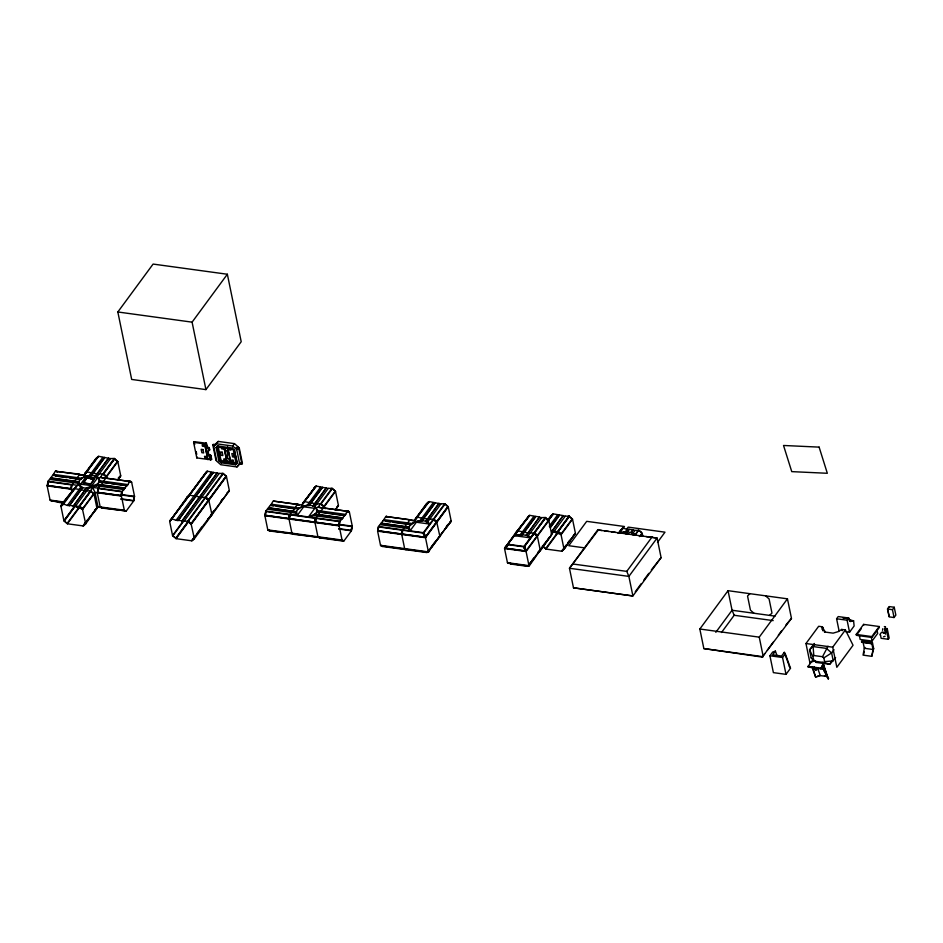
<?xml version="1.0" encoding="UTF-8"?>
<svg xmlns="http://www.w3.org/2000/svg" width="943" height="943" viewBox="0 0 943 943"><rect width="100%" height="100%" fill="white"/><g stroke="black" fill="none" stroke-linecap="round" stroke-linejoin="round"><path stroke-width="1.41" d="M822.826 630.784L822.98 628.003M852.46 620.753C846.225 622.321 856.715 620.411 849.832 620.388M52.018 500.839L50.062 500.061L47.15 485.893L48.01 481.284L52.702 475.331L80.556 479.138C85.306 475.637 91.695 474.482 97.282 476.557L100.111 480.765L127.953 484.584L129.674 481.39L131.631 482.168L134.543 496.336L133.682 500.957L126.279 511.012L96.952 506.992M47.421 485.468L48.128 481.673L71.692 484.938L70.984 488.745L47.421 485.468L70.984 488.745M47.598 485.539L48.128 481.673M52.148 501.228C47.327 499.059 61.495 503.739 63.157 502.737M55.955 471.335L79.424 474.14L80.968 475.189M70.819 488.674L71.692 484.938M97.553 492.329L98.249 488.533L121.824 491.81L121.117 495.605L97.553 492.329L121.117 495.605M97.718 492.399L98.249 488.533M106.087 478.207L131.171 481.649L125.584 481.295M102.268 508.1L100.724 507.051L102.268 508.1L125.737 510.894M120.94 495.535L121.824 491.81M97.954 506.627L95.043 492.458L91.766 485.692L80.627 484.16L77.338 485.303L73.507 489.511L60.989 506.509L63.9 520.677L67.424 523.789L83.019 525.923L97.954 506.627L124.323 510.234L121.411 496.065L122.272 491.456L126.963 485.504L99.121 481.684L96.41 485.798L88.465 488.533L75.24 506.497L73.295 506.226L86.45 487.932L97.27 484.207L125.113 488.014M129.545 481.001L131.089 482.05M133.564 500.568L134.095 496.69L133.564 500.568L121.01 498.8M269.757 530.661L267.8 529.883L264.889 515.715L265.749 511.106L270.441 505.153L298.294 508.961C303.057 505.46 309.434 504.305 315.021 506.379L317.85 510.587L345.692 514.406L347.413 511.212M265.16 515.291L265.867 511.495L289.43 514.76L288.723 518.567L265.16 515.291L288.723 518.567M265.337 515.361L265.867 511.495M269.887 531.05L268.342 530.001L269.887 531.05L293.356 533.856M273.694 501.157L298.778 504.599L295.949 504.635M288.558 518.497L289.43 514.76M289.301 518.591L289.996 514.795L315.422 518.32L314.714 522.127L289.301 518.591L314.714 522.127M289.466 518.662L289.996 514.795M297.163 503.951L298.707 505.012M292.401 533.714L294.098 533.95M314.549 522.057L315.422 518.32M315.292 522.151L315.988 518.355L339.563 521.632L338.855 525.428L315.292 522.151L338.855 525.428M315.457 522.222L315.988 518.355M323.826 508.029L348.91 511.46L346.081 511.495M293.898 533.974L291.729 533.208L294.016 534.363L319.347 537.416M320.007 537.923L318.463 536.873L320.007 537.923L343.405 541.129L341.861 540.068L343.405 541.129M325.441 508.666L323.897 507.617M338.678 525.357L339.563 521.632M347.283 510.823L349.37 511.99L352.281 526.159L351.421 530.779L344.018 540.834L342.061 540.056L339.15 525.888L340.01 521.267L344.702 515.326L316.86 511.507L314.149 515.621L308.444 516.953L314.797 508.324L318.074 507.193L332.007 488.274L335.531 491.374L338.443 505.542L335.166 509.986M351.303 530.39L351.833 526.512L351.303 530.39L338.749 528.622M382.481 546.103L380.524 545.325L377.613 531.157L378.473 526.536L383.164 520.595L411.007 524.402C415.769 520.89 422.158 519.746 427.745 521.809L429.737 524.072L416.37 522.233L415.203 520.501L385.876 516.481L383.164 520.595M377.884 530.732L378.591 526.925L402.154 530.202L401.447 533.997L377.884 530.732L401.447 533.997M378.06 530.803L378.591 526.925M382.61 546.492L381.066 545.443L382.61 546.492L405.997 549.698L404.453 548.649L405.997 549.698M386.418 516.599L411.502 520.041M401.27 533.927L402.154 530.202M402.189 534.103L402.72 530.237L422.947 533.007L424.869 537.204L402.013 534.033L424.869 537.204M405.195 548.743L406.739 549.804L426.967 552.574L427.874 551.855M528.434 565.623L527.538 566.342L512.32 564.256L508.336 562.877M512.32 564.256L508.1 562.523M527.538 566.342L529.424 565.67L539.879 550.771M863.682 654.265L864.189 651.519M863.128 642.501L864.318 648.277L863.045 655.126L871.756 656.328L873.029 649.468L871.851 643.704L872.487 642.831L862.15 640.992L861.513 641.865L863.128 642.501L871.851 643.704L861.513 641.865M872.487 642.831L873.666 648.595L871.756 656.328M882.507 630.348L882.825 628.663M228.984 458.404L227.322 458.439L227.216 450.884L225.731 450.683L225.2 448.09M824.748 672.618L825.113 671.746M232.379 448.078L217.833 445.968L216.124 447.583L218.8 460.632L221.287 462.824L221.817 461.716L235.561 463.602L236.917 462.318L234.347 449.823M814.304 643.468L809.542 649.927L811.18 657.872L813.668 660.135L812.901 656.387L813.797 655.526L822.52 656.717L828.025 646.226M815.447 660.642L810.803 662.245L807.915 667.019L822.567 669.129L822.013 666.088M823.793 670.273L824.135 671.086M823.899 670.237L824.406 671.275M52.702 475.331L55.413 471.217L84.74 475.237L85.919 476.981L98.697 478.148L100.335 477.37L114.268 458.451L117.792 461.551L120.704 475.72L118.24 479.056M50.851 477.842L78.705 481.661L77.845 483.252L80.674 487.46L82.619 487.731L79.365 484.678L78.705 481.661C81.074 477.087 86.556 475.52 91.365 475.413L104.59 457.449L108.563 458.322L95.337 476.286L97.282 476.557L110.508 458.593L114.268 458.451M105.533 478.089L102.893 482.533L108.575 483.311M273.352 505.872L270.511 505.483L273.152 501.039L302.479 505.059L303.658 506.804L314.797 508.324M332.007 488.274L328.247 488.415L315.021 506.379L313.076 506.108L326.302 488.144L322.329 487.272L309.104 505.236C303.611 505.2 297.646 507.605 295.583 513.075L297.304 515.42L303.658 506.804M323.272 507.912L315.87 517.966L315.009 522.587L317.921 536.744M410.005 519.782L402.602 529.848L401.742 534.457L404.653 548.626M429.053 550.017L427.415 552.256L451.167 520.984L448.255 506.815L444.731 503.703L440.97 503.845L427.745 521.809L425.8 521.55L439.014 503.586L435.053 502.713L421.827 520.677C416.334 520.642 410.37 523.047 408.307 528.516L410.028 530.862L416.37 522.233M117.84 311.98L153.096 264.075L227.357 274.248L241.208 341.708L205.939 389.612L131.678 379.44L117.84 311.98L192.089 322.152L227.357 274.248M48.01 481.284L77.338 485.303L63.405 504.222L61.071 505.802C59.515 505.813 81.64 480.093 72.493 490.985L74.874 488.651L86.709 490.926L90.469 490.784L93.994 493.896L96.893 508.065L94.477 510.352M84.87 473.457L87.18 471.842L84.87 473.457L95.986 458.369L98.284 456.754M78.705 481.661L77.845 483.252L49.991 479.445M69.806 477.995L80.627 479.48L81.546 478.219L53.704 474.412M71.868 492.034L71.279 489.205L72.139 484.584L79.542 474.529L83.738 475.614L95.443 459.712M61.071 505.802L74.167 488.816M86.862 471.571L97.978 456.483M104.59 457.449L98.673 456.318L83.738 475.614M80.627 484.16L85.919 476.981M83.29 482.887L86.815 478.089L94.241 479.115L90.787 484.242L83.29 482.887L90.717 483.9L94.241 479.115M83.361 483.217L86.815 478.089M63.063 503.916L67.448 505.424L80.674 487.46L88.465 488.533L86.52 488.262L73.295 506.226M102.716 457.52L89.491 475.484L91.436 475.755L104.661 457.791M67.448 505.424L69.393 505.696L82.548 487.39M69.393 505.696L82.619 487.731M95.337 476.286L108.492 457.98M63.9 520.677L74.544 506.226M64.395 520.713L75.499 505.625L78.399 508.183L67.083 523.471L64.171 520.913L75.287 505.825L78.399 508.183M91.766 485.692L97.058 478.502M75.24 506.497L79 506.356L92.933 487.437L122.272 491.456M79.495 506.391L90.811 491.103L79.495 506.391L82.607 508.749L79.707 506.191M103.294 474.058L114.622 458.758L103.294 474.058L106.406 476.404L103.506 473.846M67.424 523.789L78.882 508.218L83.137 508.796M97.27 484.207L96.41 485.798L124.252 489.606M99.18 482.026L100.111 480.765L99.18 482.026L101.655 482.368M82.395 508.949L93.711 493.661L90.599 491.303M106.194 476.616L117.521 461.316L114.398 458.958M96.504 508.501L85.707 523.872L82.524 509.468L95.043 492.458L121.411 496.065M117.792 461.551L105.274 478.561L100.335 477.37L131.171 481.649M83.019 525.923L87.687 519.676M83.408 525.475L90.552 516.469M92.261 514.147L96.823 508.772M118.064 479.916L120.315 476.168M111.415 483.7L127.034 485.834L127.953 484.584M193.61 442.373L204.702 443.894L207.884 459.418L196.792 457.897L193.61 442.373L194.14 441.666L206.434 443.21L207.236 447.088L205.963 447.713L206.706 447.807L205.904 443.929L205.161 443.823L205.963 447.713M205.161 443.823L206.434 443.21M207.236 447.088L209.346 447.972L206.529 448.055L205.904 443.929M196.792 457.897L197.323 457.178M216.536 459.807L216.006 460.526L212.823 445.013L213.354 444.294L216.124 444.672M207.106 453.277L208.309 452.322L208.827 454.844L208.12 455.811L207.106 453.277L209.24 449.823L208.721 447.288L207.601 453.277L208.12 455.811L210.878 455.398L210.136 455.292L210.926 459.17L211.668 459.276L210.878 455.398M209.735 449.823L208.533 450.778L209.735 449.823L209.346 447.972M207.484 455.127L207.448 452.793M240.936 462.718L236.988 466.95L220.78 464.722L216.737 461.162L213.719 446.44L215.487 444.047L218.257 441.418L234.465 443.634L238.508 447.194L241.903 464.074L239.121 463.697M213.719 446.44L218.257 441.418M210.136 455.292L207.837 454.644M209.782 455.775L210.572 459.654L207.884 459.418M210.926 459.17L210.313 455.056M210.572 459.654L211.668 459.276M206.941 471.641L170.046 520.949L187.009 497.209L189.307 495.594L187.009 497.209M187.681 496.996L206.635 471.359M194.093 538.512L191.677 540.799L176.082 538.665L172.557 535.565L169.657 521.396L207.33 471.194L217.22 473.209L181.952 521.114L187.669 521.243L191.193 524.343L194.376 538.748L211.656 515.279L207.625 519.228M207.33 471.194L169.657 521.396M169.728 520.677L171.72 518.791L176.105 520.312L211.373 472.408M176.105 520.312L178.062 520.583L213.248 472.337M216.489 443.811L232.697 446.027L234.465 443.634M178.062 520.583L213.318 472.667M181.952 521.114L217.149 472.867M172.557 535.565L183.472 520.736M184.074 520.536L172.84 535.801L175.952 538.158L188.906 520.548M224.198 447.937L227.004 462.164L224.116 448.055M183.909 521.385L219.165 473.469L222.925 473.327L226.45 476.439L229.361 490.608L192.066 540.363M239.758 464.321L236.74 449.587L238.508 447.194M236.469 447.454L239.239 447.842L238.709 448.55L235.939 448.173M229.609 462.518L230.811 462.553L227.617 447.041M187.669 521.243L222.925 473.327M205.786 497.315L223.279 473.645L226.179 476.203L208.898 499.672L205.786 497.315L208.898 499.672M176.082 538.665L188.683 521.562M191.052 523.837L208.544 500.155L191.264 523.624L188.152 521.279L191.264 523.624M208.686 499.873L225.966 476.404M191.193 524.343L226.45 476.439M236.988 466.95L238.756 464.545M241.903 464.074L242.422 463.355L239.239 447.842M191.677 540.799L195.531 535.671M197.252 533.314L198.985 530.968M200.081 529.4L201.755 527.113M210.572 515.232L214.026 510.54M220.933 501.146L222.666 498.8M228.972 491.044L211.998 514.795L208.816 500.391L205.291 497.279L201.543 497.421L189.708 495.146L187.292 497.444M276.193 506.261L294.652 508.796L297.281 504.352L299.249 505.13M268.59 507.664L296.503 511.813L295.583 513.075L267.729 509.255M302.609 503.279L315.716 486.305L302.927 503.55M315.716 486.305L301.477 505.436L316.412 486.128L322.329 487.272M320.455 487.342L307.229 505.307L309.174 505.578L322.4 487.614M313.076 506.108L326.231 487.802M321.033 503.88L332.36 488.58L335.26 491.138L323.932 506.426L321.033 503.88L323.932 506.426M308.444 516.953L315.009 514.018L314.149 515.621L341.991 519.428M316.919 511.849L317.85 510.587L316.919 511.849L344.773 515.656L345.692 514.406M335.531 491.374L323.013 508.383L318.074 507.193L348.91 511.46M335.802 509.739L338.054 505.978M415.651 518.992L426.448 503.621L428.747 502.018M381.314 523.106L409.227 527.255L408.307 528.516L380.453 524.697M393.172 522.292L411.077 524.744L412.008 523.483L384.155 519.664M411.973 520.571L414.201 520.866L429.136 501.57L435.053 502.713M415.333 518.721L428.428 501.735M429.136 501.57L414.201 520.866M433.167 502.784L419.953 520.748L421.898 521.019L435.124 503.043M425.8 521.55L438.955 503.244M380.524 545.325L428.417 551.879L425.505 537.71L423.395 532.689L444.731 503.703M423.796 532.842L433.615 519.593L436.515 522.151L425.541 536.98L423.796 532.842L425.753 536.779M433.756 519.31L445.072 504.022L447.984 506.58L436.868 521.668L433.756 519.31L436.868 521.668M425.541 536.98L436.303 522.351M436.656 521.868L447.76 506.78M448.255 506.815L425.505 537.71L377.613 531.157M431.21 547.188L434.817 542.201M446.216 526.795L447.925 524.379M439.308 536.991L428.028 552.209L429.772 549.828M431.517 547.459L450.766 521.42M437.988 538.677L442.255 532.866M444.825 529.388L451.084 521.691M505.094 547.871L515.55 532.972L529.306 515.786M528.999 515.515L516.21 532.771M515.031 534.375L504.54 548.543L507.452 562.7L512.379 563.89M515.55 532.972L529.695 515.349L539.514 517.023L526.948 534.528M504.776 547.6L517.848 531.357M529.695 515.349L507.935 544.135M533.738 516.552L520.512 534.516L514.713 535.707L530.308 537.84L528.316 535.589L520.512 534.516L522.457 534.787L534.87 517.931M514.713 535.707L522.398 534.445L535.612 516.481M527.974 566.036L551.726 534.752L548.814 520.583L545.29 517.483L541.53 517.624L528.316 535.589L526.359 535.318L539.514 517.023M507.452 562.7L528.976 565.659L526.076 551.49L523.954 546.469L545.29 517.483M524.367 546.622L534.186 533.361L524.367 546.622L526.1 550.747L524.579 546.41M534.316 533.09L545.643 517.79L534.316 533.09L537.439 535.435L534.54 532.889M547.294 520.619L550.712 515.974L553.011 514.371M548.461 519.734L553.4 513.923L563.219 515.597L551.832 531.498L557.537 531.628L561.061 534.74L563.973 548.897L561.556 551.195L545.962 549.062L542.437 545.95M547.577 521.055L552.704 514.088M526.1 550.747L537.086 535.919L533.974 533.561M537.227 535.648L548.543 520.347L545.431 517.99M547.883 521.326L553.4 513.923M548.814 520.583L526.076 551.49L504.54 548.543L508.36 544.335L523.954 546.469M549.25 526.253L557.443 515.137M550.311 527.29L559.317 515.067M550.382 527.632L559.388 515.397M563.219 515.597L551.832 531.498M551.443 533.714L553.081 531.498M529.153 564.515L530.897 562.146M532.088 560.437L533.738 558.209M542.508 546.374L544.217 544.052M545.278 542.708L546.975 540.386M551.254 534.587L553.812 531.098L556.936 533.455L555.003 531.746M548.048 539.019L549.757 536.697M551.466 534.375L554.036 530.897M528.28 565.706L534.705 557.678M548.802 538.512L538.241 552.174M553.777 531.769L565.234 516.198L568.994 516.057L572.519 519.169L575.43 533.337L563.973 548.897M537.887 552.657L540.539 550.559L551.337 535.2M557.537 531.628L568.994 516.057M558.02 531.663L569.348 516.375L558.02 531.663L561.144 534.021L558.244 531.463M556.936 533.455L545.608 548.743L542.708 546.186M545.962 549.062L557.419 533.49L560.26 533.879M560.932 534.221L572.248 518.933L569.136 516.575M561.061 534.74L572.519 519.169M561.556 551.195L566.213 544.948M567.922 542.626L569.631 540.304M562.252 551.03L575.041 533.773L564.244 549.144L561.945 550.747M597.685 529.931L569.466 568.264L573.485 587.819L632.894 595.952L661.102 557.631L657.094 538.064L597.685 529.931L601.787 530.496M646.132 536.567L657.094 538.064L628.875 576.397L569.466 568.264L598.687 529.553M618.042 533.432L622.415 528.304L619.245 532.618M619.15 532.63L622.415 528.304M626.517 529.388L628.179 527.125L664.992 532.17L657.507 542.355M642.82 536.213L642.23 533.384L638.706 530.272L635.181 535.07L633.189 532.807L631.232 532.547L632.93 529.813L629.028 529.282L627.154 529.353L625.386 531.746L619.586 532.936L624.478 526.512L586.699 521.338L568.759 545.702L584.743 547.895M622.427 533.314L619.586 532.936L627.272 531.675L629.028 529.282M627.92 531.215L629.099 529.612M631.232 532.547L632.93 529.813M638.706 530.272L634.945 530.414L633.189 532.807L625.386 531.746L627.272 531.675M639.366 536.579C645.707 532.135 636.725 527.455 635.888 534.893M640.12 536.261L642.23 533.384M573.485 587.819L632.894 595.952L628.875 576.397L626.765 571.375L652.155 536.873M635.276 591.732L641.193 583.682M643.739 580.24L648.819 573.332M651.354 569.89L661.102 557.631M699.836 629.016L728.043 590.683L787.452 598.829L791.472 618.384L762.25 657.094L703.855 648.584L699.836 629.016L759.245 637.15L787.452 598.829M715.82 632.317L732.063 610.251L728.043 590.683M721.478 632.517L734.173 615.272L732.063 610.251L775.04 616.133M762.25 657.094L764.797 653.64M767.331 650.187L773.26 642.148M778.329 635.24L781.723 630.643M785.943 624.891L791.472 618.384M775.394 651.118L772.671 654.831L781.582 656.045L784.305 652.332L785.283 653.782L790.505 668.257L786.014 674.363L773.39 672.63L769.924 655.774L772.659 652.061L775.394 651.118L777.28 656.328M786.014 674.363L782.549 657.495L785.283 653.782M813.514 659.004L810.096 663.648L805.97 643.527L818.665 626.282L822.379 626.789L824.913 631.869M814.693 644.399L809.542 649.927L812.901 656.387M839.058 630.761L836.594 618.761L838.209 616.569L848.7 618.007L850.551 621.52L853.58 620.753L854.122 625.987L849.549 632.199L845.612 631.657M849.549 632.199L847.085 620.199L848.7 618.007M832.704 647.181L845.399 629.936L853.05 645.271L836.83 667.302L832.704 647.181L805.97 643.527M823.416 663.966L828.284 678.925L823.274 665.039L820.54 668.752L823.416 663.966L822.32 662.328M834.001 649.715L831.62 652.957L823.84 657.884L824.606 661.632L823.699 662.493L814.988 661.291L816.367 662.446L829.699 664.273L835.628 657.66M812.017 667.102L815.66 677.204L812.701 667.503M832.068 661.031L829.699 664.273L823.699 662.493M856.197 634.439L863.599 624.384L879.206 626.517L879.383 627.401L871.98 637.468L856.374 635.323L856.197 634.439L871.803 636.572L879.206 626.517M857.199 634.203L861.313 628.616M887.504 609.001L889.296 606.573L894.235 607.257L895.85 615.107L894.058 617.535L889.119 616.852L887.504 609.001L892.455 609.685L894.235 607.257M864.955 647.405L864.318 648.277L873.029 649.468L873.666 648.595M870.224 643.055L870.872 642.183M859.379 635.641L860.157 639.437L872.051 641.075L877.685 633.413L876.907 629.618M885.524 634.168L884.569 629.523L885.43 628.356L887.222 628.604L889.178 638.116L888.318 639.283L881.127 638.293L880.479 635.11M884.593 629.629L885.453 628.462M888.318 639.283L886.361 629.771L887.222 628.604M885.265 632.894L886.125 631.727M505.153 548.154L508.312 544.7L523.695 546.846L525.428 550.983L505.153 548.154L525.428 550.983M505.33 548.225L508.312 544.7M97.058 457.838L98.673 456.318M84.799 474.176L87.216 471.877L93.204 473.362L102.811 474.023L106.335 477.123M60.989 506.509L63.405 504.222M120.704 475.72L118.288 478.007L120.621 476.439M83.727 525.758L85.707 523.872M217.857 446.086L216.371 447.489L218.422 446.251M216.124 447.583L218.623 446.204L217.833 445.968M187.362 496.725L189.661 495.11M221.287 462.824L235.656 464.793L237.365 463.178L234.265 449.752M175.952 538.158L205.433 497.798L208.332 500.356M229.279 491.315L226.98 492.93M209.664 517.165L211.656 515.279M192.384 540.634L194.376 538.748M316.412 486.128L313.724 488.191M302.538 503.998L304.954 501.7L316.789 503.986L320.549 503.845L324.074 506.945M336.828 507.075L338.443 505.542M415.262 519.44L417.678 517.141L423.655 518.615L433.273 519.275L436.798 522.387L439.98 536.791M449.552 522.505L451.167 520.984M515.821 533.208L518.237 530.921L528.127 532.925L533.832 533.054L537.357 536.154L540.268 550.323L537.852 552.622M573.816 534.858L575.43 533.337M573.368 535.93L575.348 534.044M620.423 530.19L623.111 528.139L627.154 529.353M620.73 530.473L622.722 528.587M749.956 593.689L747.54 595.976L750.439 610.145L753.964 613.256M769.559 615.39L771.975 613.091L769.075 598.923L765.551 595.823M845.399 629.936L841.686 629.429L838.492 631.539L833.105 633.154L824.394 631.963L824.913 631.244L822.155 629.299L822.379 626.789L822.555 629.488M218.8 460.632L219.837 459.972L217.267 447.489M227.734 453.418L228.583 452.935M822.744 664.544L823.274 664.285L825.302 671.616L822.626 664.909M824.76 670.803L825.832 671.357M428.028 552.209L428.853 551.891M528.587 565.977L529.424 565.67M883.049 631.869L881.446 632.423L879.925 634.486L880.503 635.334M883.52 636.796L885.123 636.242M815.542 670.273C819.149 668.705 812.713 671.699 814.257 666.736M817.192 676.308L819.514 675.506M815.66 677.204L820.316 675.601L826.634 676.461L828.284 678.925M824.606 661.632L833.247 660.902L831.62 652.957L826.433 648.383L813.102 646.556L813.797 655.526M226.803 455.905L227.322 458.439M212.823 445.013L215.593 445.391M205.727 444.165L204.619 444.012L207.802 459.536M224.316 461.669L227.098 462.046M230.811 462.553L234.972 463.119M563.289 515.927L565.234 516.198M108.563 458.322L110.508 458.593M217.22 473.209L219.165 473.469M326.302 488.144L328.247 488.415M439.014 503.586L440.97 503.845M539.585 517.353L541.53 517.624M633.001 530.155L634.945 530.414M604.522 530.874L608.636 531.428M611.37 531.805L615.484 532.371M625.256 533.703L629.511 534.292M632.352 534.681L635.181 535.07L631.162 532.206M639.295 535.624L642.03 536.001M128.802 481.779L131.631 482.168M345.114 511.412L349.37 511.99M90.599 478.938L94.312 479.445M271.443 504.234L299.285 508.041L298.294 508.961M55.613 476.05L66.965 477.606M386.076 521.314L390.331 521.903M315.009 514.018L342.851 517.837M50.922 478.184L78.764 481.991M97.329 484.537L125.183 488.356M268.661 508.006L296.503 511.813M315.068 514.359L342.922 518.178M381.385 523.448L409.227 527.255M265.749 511.106L340.01 521.267M378.473 526.536L423.395 532.689M121.765 494.592L134.543 496.336M339.504 524.414L352.281 526.159M120.515 494.875L134.271 496.761M339.456 524.827L352.01 526.583M47.15 485.893L73.507 489.511M264.889 515.715L339.15 525.888M120.904 499.201L133.682 500.957M338.655 529.023L351.421 530.779M889.237 606.903L887.646 609.06L889.249 616.533M573.297 564.055L626.765 571.375M50.062 500.061L64.36 502.065M267.8 529.883L342.061 540.056M50.533 500.592L64.289 502.478M268.272 530.414L344.018 540.834M380.984 545.844L427.792 552.256M508.265 563.277L528.363 566.036M69.322 505.365L73.224 505.896M177.991 520.241L181.881 520.772M843.054 617.677L846.92 618.207M842.983 617.842L845.565 618.195M849.643 620.211L853.58 620.753M836.594 618.761L847.085 620.199M849.82 620.588L852.448 620.954M885.524 626.765L884.345 626.6L885.064 626.883M884.569 629.523L886.361 629.771M734.173 615.272L773.189 620.612M866.676 642.03L871.037 642.631M769.924 655.774L782.549 657.495M703.855 648.584L763.252 656.717L759.245 637.15M807.774 666.347L820.398 668.08M820.669 668.222L822.897 668.528M824.465 675.624L826.987 675.966L828.649 678.441M227.216 450.884L228.206 451.084M884.935 633.342L883.037 632.894L883.756 633.177M862.15 640.992L863.776 641.629M523.695 546.846L525.263 550.912M386.489 516.186L388.033 517.247L385.876 516.481M319.889 537.534L317.72 536.767L319.264 537.816M106.158 477.795L107.773 478.443M56.038 470.934L57.57 471.983L55.413 471.217M126.279 511.012L124.122 510.246L125.667 511.306M102.15 507.711L100.182 506.921L97.27 492.765L98.131 488.144L102.893 482.533M526.288 534.987L530.308 537.84M425.729 521.208L429.737 524.072M313.005 505.766L316.082 507.971L316.86 511.507M95.267 475.956L98.343 478.148L99.121 481.684M232.485 448.173L234.689 450.129M822.52 656.717L823.84 657.884M811.18 657.872L816.367 662.446M554.779 531.157L557.419 533.49M232.697 446.027L236.74 449.587M219.837 459.972L221.817 461.716M219.813 460.184L221.605 461.764M219.071 460.656L221.24 462.553M79 506.356L82.524 509.468M76.242 505.884L78.882 508.218M823.274 664.285L822.732 663.471L825.29 670.544M788.855 665.782L790.505 668.257M848.205 618.384L849.56 620.942M236.917 462.318L237.365 463.178M236.893 462.518L237.212 463.143M841.686 629.429L842.288 630.643M822.709 664.131L825.302 671.616M825.561 672.029L826.987 675.966M822.52 665.098L826.634 676.461M821.695 666.689L822.567 669.129M817.581 668.021L820.316 675.601M784.305 652.332L788.548 664.049M409.156 526.913L410.028 530.862M296.444 511.483L297.304 515.42M892.455 609.685L894.058 617.535M871.803 636.572L871.98 637.468M871.273 637.279L872.051 641.075M863.599 624.384L863.776 625.268M294.652 508.796L289.878 514.406L289.018 519.027L291.929 533.184M230.717 448.774L230.988 450.117L229.503 449.917L229.232 448.573M227.534 447.159L230.717 462.671M228.807 458.64L229.338 461.221M222.854 447.689L223.137 449.045L221.652 448.844L221.369 447.489M221.9 446.77L222.171 448.125M192.089 322.152L205.939 389.612M209.004 448.455L209.381 450.306M210.525 455.87L211.315 459.748M209.605 456.011L210.395 459.889M206.258 443.446L207.059 447.336M205.515 443.351L206.317 447.23M206.965 451.638L207.543 454.467M194.14 441.666L194.718 444.483M196.168 451.532L196.745 454.349M235.561 463.602L235.656 464.793M219.295 447.277L218.47 448.055L220.862 459.712L222.065 460.762L234.89 462.53L235.715 461.74L233.322 450.094L232.119 449.033L219.295 447.277M819.113 447.123L783.527 445.473L791.755 471.63L827.329 473.28L819.113 447.123M203.653 445.061L202.167 444.86L202.439 446.216L203.924 446.416L203.653 445.061M202.981 449.563L201.177 449.316L201.861 452.687L203.676 452.935L202.981 449.563M222.183 452.192L220.379 451.945L221.075 455.316L222.878 455.563L222.183 452.192M233.652 453.76L231.837 453.512L232.532 456.884L234.335 457.131L233.652 453.76M205.998 456.53L204.513 456.329L204.796 457.673L206.281 457.885L205.998 456.53M225.212 459.158L223.727 458.958L223.998 460.314L225.483 460.514L225.212 459.158M233.074 460.243L231.589 460.031L231.86 461.386L233.345 461.587L233.074 460.243"/></g></svg>
